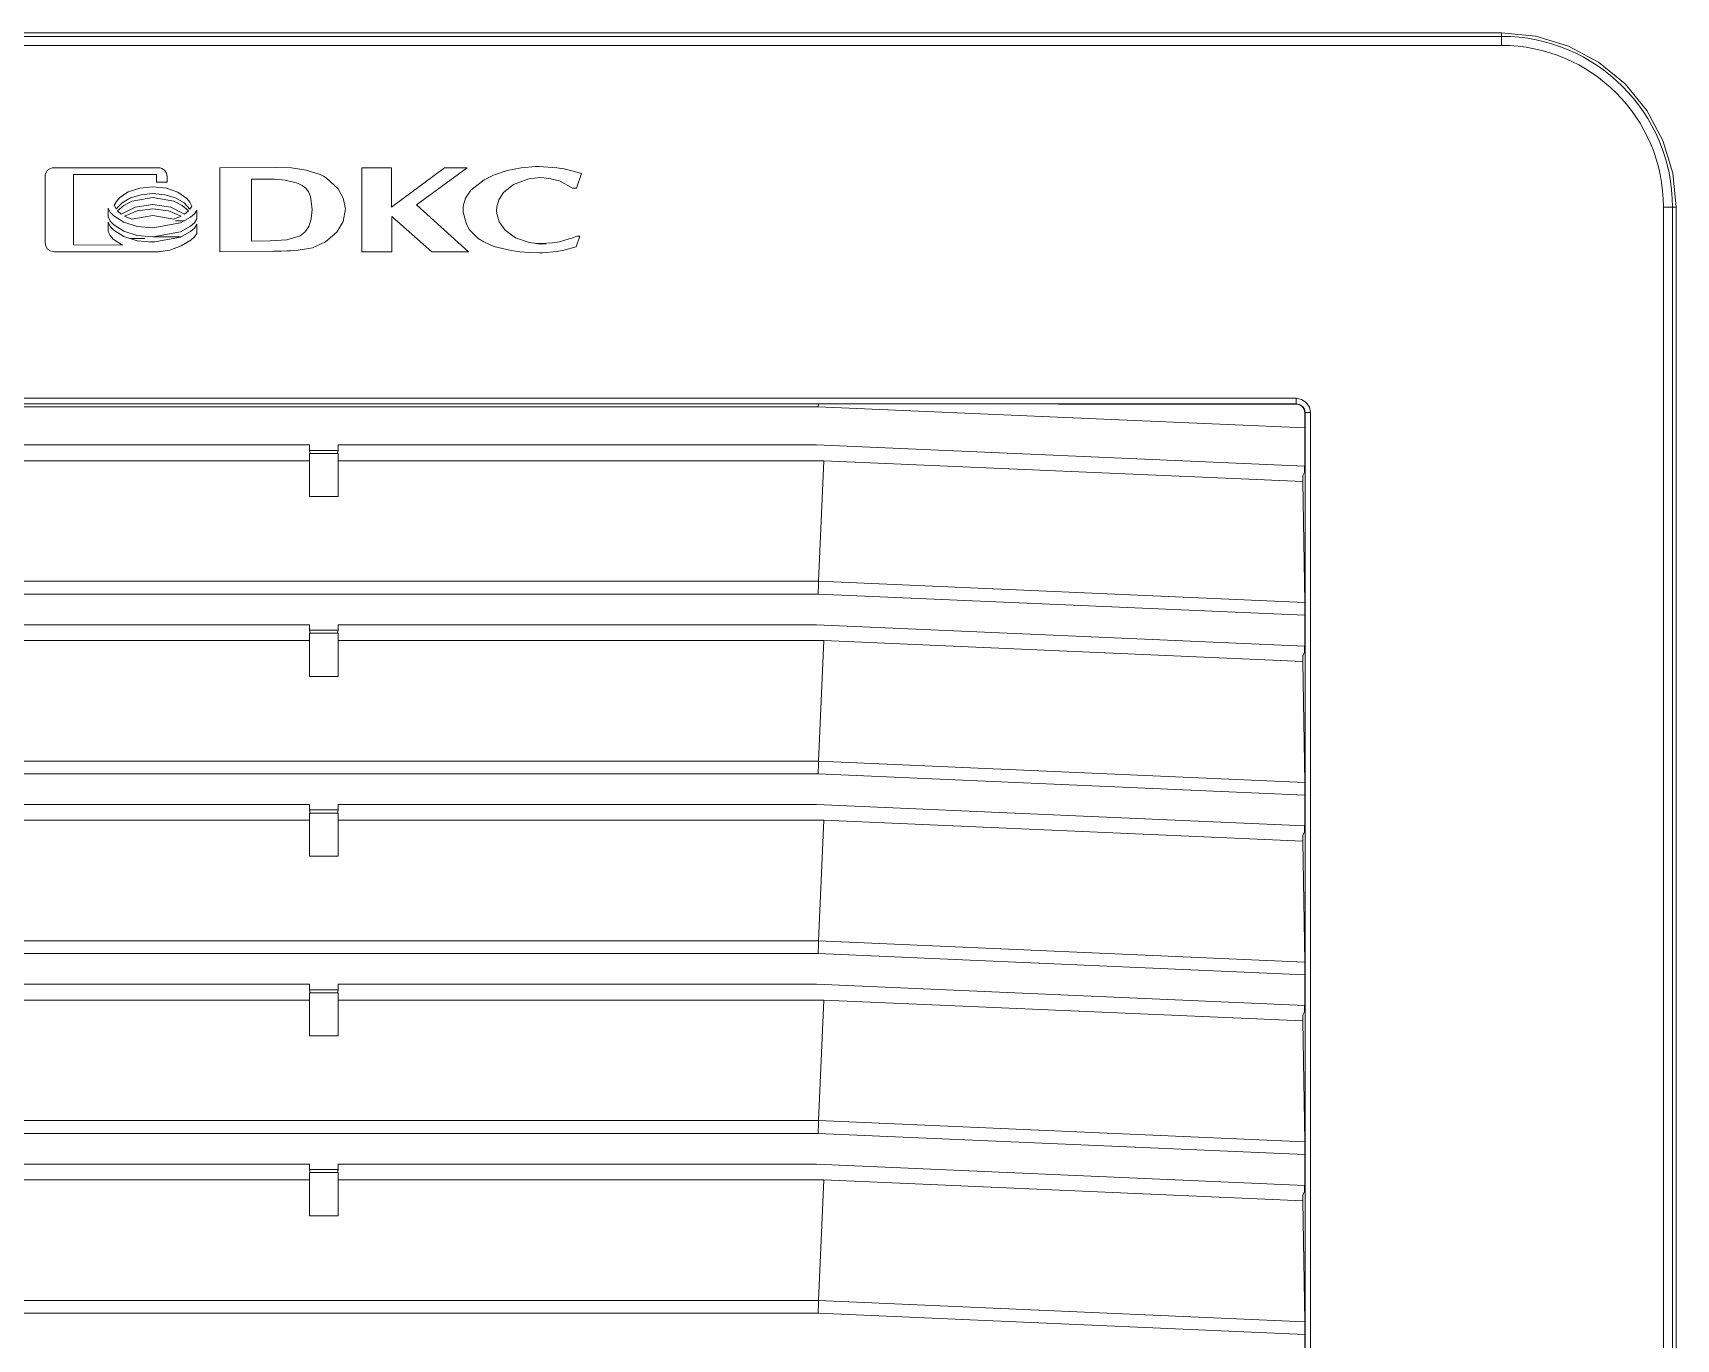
# Model space of a CAD drawing. Header units: millimetres. Extents: x -6000 to 26000, y -6000 to 26000.
# Drawn here: x 113.12 to 125.83, y -4604.86 to -4594.75 of the extents above; entities that cross this region are included whole.
import ezdxf

# ---------------------------------------------------------------- set-up
doc = ezdxf.new("R2010")
doc.units = ezdxf.units.MM
doc.header["$MEASUREMENT"] = 0
doc.layers.add('Чертеж и Рисунок_Ном._пера__7', color=7, linetype='Continuous', lineweight=15)

msp = doc.modelspace()

# ---------------------------------------------------------------- linework, layer by layer
at = {"layer": 'Чертеж и Рисунок_Ном._пера__7', "color": 7, "linetype": 'Continuous', "lineweight": 15}
for p, q in [((124.48, -4594.752), (106.258, -4594.752)), ((124.48, -4594.779), (124.48, -4594.752)), ((124.48, -4594.779), (106.258, -4594.779)), ((124.48, -4594.849), (106.258, -4594.849)), ((124.48, -4594.849), (124.48, -4594.779)), ((113.213, -4595.863), (113.213, -4596.377)), ((114.091, -4595.795), (113.28, -4595.795)), ((113.432, -4595.847), (114.076, -4595.847)), ((113.432, -4596.393), (113.432, -4595.847)), ((114.076, -4595.847), (114.076, -4595.907)), ((114.158, -4595.907), (114.158, -4595.863)), ((115.001, -4595.793), (114.564, -4595.795)), ((114.564, -4595.795), (114.564, -4596.445)), ((114.969, -4595.883), (114.809, -4595.885)), ((114.809, -4595.885), (114.809, -4596.364)), ((115.663, -4595.795), (115.663, -4596.445)), ((115.663, -4595.795), (115.892, -4595.795)), ((116.304, -4595.795), (115.892, -4596.1)), ((115.892, -4596.1), (115.892, -4595.795)), ((116.087, -4596.083), (116.479, -4595.795)), ((116.479, -4595.795), (116.304, -4595.795)), ((117.323, -4595.953), (117.362, -4595.841)), ((114.076, -4595.907), (114.158, -4595.907)), ((117.293, -4595.953), (117.323, -4595.953)), ((113.7, -4596.107), (113.7, -4596.176)), ((113.748, -4596.086), (113.762, -4596.114)), ((113.774, -4596.129), (113.803, -4596.155)), ((114.292, -4596.155), (114.322, -4596.13)), ((114.334, -4596.116), (114.349, -4596.092)), ((114.388, -4596.192), (114.388, -4596.123)), ((116.488, -4596.445), (116.087, -4596.083)), ((125.733, -4614.323), (125.733, -4596.101)), ((125.733, -4596.101), (125.802, -4596.101)), ((125.802, -4614.323), (125.802, -4596.101)), ((125.802, -4596.101), (125.83, -4596.101)), ((125.83, -4614.323), (125.83, -4596.101)), ((113.7, -4596.217), (113.7, -4596.289)), ((113.828, -4596.17), (113.885, -4596.194)), ((113.885, -4596.194), (114.048, -4596.165)), ((114.048, -4596.165), (114.209, -4596.194)), ((114.209, -4596.194), (114.267, -4596.17)), ((114.292, -4596.205), (114.222, -4596.205)), ((114.388, -4596.305), (114.388, -4596.233)), ((115.895, -4596.172), (116.206, -4596.445)), ((115.895, -4596.445), (115.895, -4596.172)), ((113.812, -4596.394), (113.432, -4596.393)), ((113.875, -4596.344), (113.986, -4596.344)), ((114.024, -4596.369), (114.06, -4596.369)), ((114.266, -4596.33), (114.053, -4596.33)), ((114.809, -4596.364), (114.955, -4596.362)), ((117.028, -4596.383), (117.09, -4596.383)), ((117.321, -4596.408), (117.35, -4596.325)), ((117.35, -4596.325), (117.326, -4596.325)), ((113.28, -4596.445), (114.091, -4596.445)), ((114.564, -4596.445), (114.979, -4596.442)), ((114.979, -4596.442), (114.983, -4596.442)), ((115.663, -4596.445), (115.895, -4596.445)), ((116.206, -4596.445), (116.488, -4596.445)), ((107.849, -4597.579), (122.89, -4597.579)), ((107.849, -4597.621), (122.89, -4597.621)), ((111.544, -4597.623), (119.195, -4597.623)), ((111.545, -4597.645), (119.194, -4597.645)), ((119.195, -4597.623), (119.194, -4597.645)), ((119.194, -4597.645), (122.958, -4597.809)), ((119.195, -4597.623), (122.905, -4597.626)), ((122.888, -4597.623), (122.89, -4597.621)), ((122.959, -4597.69), (122.958, -4597.692)), ((122.958, -4597.692), (122.958, -4597.809)), ((122.959, -4597.69), (122.959, -4612.734)), ((123.001, -4597.69), (123.001, -4612.734)), ((122.958, -4597.809), (122.958, -4598.105)), ((111.558, -4597.94), (115.258, -4597.94)), ((115.258, -4597.982), (115.258, -4597.94)), ((115.481, -4597.982), (115.258, -4597.982)), ((115.264, -4598.006), (115.258, -4597.982)), ((115.258, -4598.006), (115.264, -4598.006)), ((115.258, -4598.34), (115.258, -4598.006)), ((115.264, -4598.006), (115.475, -4598.006)), ((115.481, -4597.982), (115.475, -4598.006)), ((115.475, -4598.006), (115.481, -4598.006)), ((115.481, -4597.94), (119.181, -4597.94)), ((115.481, -4597.94), (115.481, -4597.982)), ((115.481, -4598.006), (115.481, -4598.34)), ((119.181, -4597.94), (122.958, -4598.105)), ((111.502, -4598.062), (115.258, -4598.062)), ((115.481, -4598.062), (119.236, -4598.062)), ((119.236, -4598.062), (119.196, -4598.995)), ((122.941, -4598.224), (119.236, -4598.062)), ((122.958, -4598.147), (122.941, -4598.18)), ((122.941, -4598.224), (122.941, -4598.18)), ((122.956, -4598.105), (122.956, -4598.149)), ((122.958, -4598.105), (122.958, -4598.147)), ((122.941, -4598.224), (122.957, -4599.16)), ((115.258, -4598.34), (115.481, -4598.34)), ((111.543, -4598.995), (119.196, -4598.995)), ((119.196, -4598.995), (122.957, -4599.16)), ((119.194, -4599.094), (111.545, -4599.094)), ((119.194, -4599.094), (122.958, -4599.258)), ((122.958, -4599.496), (122.958, -4599.258)), ((111.502, -4599.453), (115.258, -4599.453)), ((111.558, -4599.331), (115.258, -4599.331)), ((115.258, -4599.331), (115.258, -4599.373)), ((115.481, -4599.373), (115.258, -4599.373)), ((115.264, -4599.397), (115.258, -4599.373)), ((115.258, -4599.397), (115.264, -4599.397)), ((115.258, -4599.731), (115.258, -4599.397)), ((115.264, -4599.397), (115.475, -4599.397)), ((115.481, -4599.373), (115.475, -4599.397)), ((115.475, -4599.397), (115.481, -4599.397)), ((115.481, -4599.331), (119.181, -4599.331)), ((115.481, -4599.373), (115.481, -4599.331)), ((115.481, -4599.397), (115.481, -4599.731)), ((115.481, -4599.453), (119.236, -4599.453)), ((119.181, -4599.331), (122.958, -4599.496)), ((119.236, -4599.453), (119.196, -4600.386)), ((122.941, -4599.615), (119.236, -4599.453)), ((122.958, -4599.538), (122.941, -4599.571)), ((122.941, -4599.615), (122.941, -4599.571)), ((122.956, -4599.496), (122.956, -4599.54)), ((122.958, -4599.496), (122.958, -4599.538)), ((122.941, -4599.615), (122.957, -4600.551)), ((115.258, -4599.731), (115.481, -4599.731)), ((111.543, -4600.386), (119.196, -4600.386)), ((119.196, -4600.386), (122.957, -4600.551)), ((119.194, -4600.485), (111.545, -4600.485)), ((119.194, -4600.485), (122.958, -4600.649)), ((111.558, -4600.722), (115.258, -4600.722)), ((115.258, -4600.764), (115.258, -4600.722)), ((115.481, -4600.722), (119.181, -4600.722)), ((115.481, -4600.722), (115.481, -4600.764)), ((119.181, -4600.722), (122.958, -4600.887)), ((122.958, -4600.887), (122.958, -4600.649)), ((111.502, -4600.844), (115.258, -4600.844)), ((115.258, -4600.764), (115.481, -4600.764)), ((115.264, -4600.788), (115.258, -4600.764)), ((115.258, -4600.788), (115.264, -4600.788)), ((115.258, -4601.122), (115.258, -4600.788)), ((115.264, -4600.788), (115.475, -4600.788)), ((115.481, -4600.764), (115.475, -4600.788)), ((115.475, -4600.788), (115.481, -4600.788)), ((115.481, -4600.788), (115.481, -4601.122)), ((115.481, -4600.844), (119.236, -4600.844)), ((119.236, -4600.844), (119.196, -4601.777)), ((122.941, -4601.006), (119.236, -4600.844)), ((122.958, -4600.929), (122.941, -4600.962)), ((122.941, -4601.006), (122.941, -4600.962)), ((122.956, -4600.887), (122.956, -4600.931)), ((122.958, -4600.887), (122.958, -4600.929)), ((122.941, -4601.006), (122.957, -4601.942)), ((115.258, -4601.122), (115.481, -4601.122)), ((111.543, -4601.777), (119.196, -4601.777)), ((119.196, -4601.777), (122.957, -4601.942)), ((119.194, -4601.876), (111.545, -4601.876)), ((119.194, -4601.876), (122.958, -4602.04)), ((111.558, -4602.113), (115.258, -4602.113)), ((115.258, -4602.155), (115.258, -4602.113)), ((115.481, -4602.113), (119.181, -4602.113)), ((115.481, -4602.113), (115.481, -4602.155)), ((119.181, -4602.113), (122.958, -4602.278)), ((122.958, -4602.278), (122.958, -4602.04)), ((111.502, -4602.235), (115.258, -4602.235)), ((115.258, -4602.155), (115.481, -4602.155)), ((115.264, -4602.179), (115.258, -4602.155)), ((115.258, -4602.179), (115.264, -4602.179)), ((115.258, -4602.513), (115.258, -4602.179)), ((115.264, -4602.179), (115.475, -4602.179)), ((115.481, -4602.155), (115.475, -4602.179)), ((115.475, -4602.179), (115.481, -4602.179)), ((115.481, -4602.179), (115.481, -4602.513)), ((115.481, -4602.235), (119.236, -4602.235)), ((119.236, -4602.235), (119.196, -4603.168)), ((122.941, -4602.397), (119.236, -4602.235)), ((122.958, -4602.32), (122.941, -4602.353)), ((122.941, -4602.397), (122.941, -4602.353)), ((122.956, -4602.278), (122.956, -4602.322)), ((122.958, -4602.278), (122.958, -4602.32)), ((122.941, -4602.397), (122.957, -4603.333)), ((115.258, -4602.513), (115.481, -4602.513)), ((111.543, -4603.168), (119.196, -4603.168)), ((119.194, -4603.267), (111.545, -4603.267)), ((119.194, -4603.267), (122.958, -4603.431)), ((119.196, -4603.168), (122.957, -4603.333)), ((115.258, -4603.504), (111.558, -4603.504)), ((115.258, -4603.546), (115.258, -4603.504)), ((115.481, -4603.504), (119.181, -4603.504)), ((115.481, -4603.504), (115.481, -4603.546)), ((119.181, -4603.504), (122.958, -4603.669)), ((122.958, -4603.669), (122.958, -4603.431)), ((111.502, -4603.626), (115.258, -4603.626)), ((115.258, -4603.546), (115.481, -4603.546)), ((115.264, -4603.57), (115.258, -4603.546)), ((115.258, -4603.57), (115.264, -4603.57)), ((115.258, -4603.904), (115.258, -4603.57)), ((115.264, -4603.57), (115.475, -4603.57)), ((115.481, -4603.546), (115.475, -4603.57)), ((115.475, -4603.57), (115.481, -4603.57)), ((115.481, -4603.57), (115.481, -4603.904)), ((115.481, -4603.626), (119.236, -4603.626)), ((119.236, -4603.626), (119.196, -4604.559)), ((122.941, -4603.788), (119.236, -4603.626)), ((122.958, -4603.711), (122.941, -4603.744)), ((122.941, -4603.788), (122.941, -4603.744)), ((122.956, -4603.669), (122.956, -4603.713)), ((122.958, -4603.669), (122.958, -4603.711)), ((115.258, -4603.904), (115.481, -4603.904)), ((122.941, -4603.788), (122.957, -4604.724)), ((111.543, -4604.559), (119.196, -4604.559)), ((119.194, -4604.658), (111.545, -4604.658)), ((119.194, -4604.658), (122.958, -4604.822)), ((119.196, -4604.559), (122.957, -4604.724)), ((122.958, -4605.06), (122.958, -4604.822))]:
    msp.add_line(p, q, dxfattribs=at)
at = {"layer": 'Чертеж и Рисунок_Ном._пера__7', "color": 7, "linetype": 'Continuous', "lineweight": 15, "flags": 128}
for points in [[(125.83, -4596.101), (125.804, -4595.838), (125.727, -4595.585), (125.602, -4595.352), (125.435, -4595.147), (125.23, -4594.979), (124.997, -4594.855), (124.744, -4594.778), (124.48, -4594.752)], [(113.28, -4595.795), (113.267, -4595.796), (113.254, -4595.801), (113.233, -4595.815), (113.219, -4595.837), (113.215, -4595.85), (113.213, -4595.863)], [(114.158, -4595.863), (114.153, -4595.837), (114.138, -4595.815), (114.117, -4595.801), (114.104, -4595.796), (114.091, -4595.795)], [(115.07, -4595.892), (115.018, -4595.886), (114.987, -4595.884), (114.969, -4595.883)], [(115.366, -4595.86), (115.342, -4595.847), (115.234, -4595.814), (115.119, -4595.797), (115.001, -4595.793)], [(115.278, -4596.119), (115.267, -4596.018), (115.251, -4595.983), (115.229, -4595.954), (115.201, -4595.933), (115.165, -4595.916), (115.07, -4595.892)], [(115.254, -4596.421), (115.281, -4596.414), (115.383, -4596.368), (115.469, -4596.295), (115.519, -4596.211), (115.537, -4596.114), (115.52, -4596.03), (115.48, -4595.958), (115.387, -4595.873), (115.366, -4595.86)], [(117.036, -4595.787), (117.008, -4595.787), (116.897, -4595.796), (116.788, -4595.817), (116.682, -4595.852), (116.609, -4595.888), (116.507, -4595.968), (116.465, -4596.032), (116.448, -4596.093), (116.447, -4596.112)], [(116.705, -4596.127), (116.707, -4596.099), (116.723, -4596.045), (116.76, -4595.988), (116.836, -4595.925), (116.955, -4595.88), (117.042, -4595.872)], [(117.362, -4595.841), (117.336, -4595.832), (117.228, -4595.804), (117.173, -4595.796), (117.036, -4595.787)], [(117.042, -4595.872), (117.07, -4595.873), (117.125, -4595.88), (117.192, -4595.898), (117.293, -4595.953)], [(114.048, -4595.943), (113.945, -4595.953), (113.857, -4595.983), (113.79, -4596.029), (113.765, -4596.057), (113.748, -4596.086)], [(113.762, -4596.114), (113.809, -4596.066), (113.875, -4596.028), (113.956, -4596.004), (114.048, -4595.995)], [(114.349, -4596.092), (114.333, -4596.061), (114.309, -4596.033), (114.241, -4595.985), (114.152, -4595.954), (114.048, -4595.943)], [(114.048, -4595.995), (114.14, -4596.004), (114.222, -4596.029), (114.288, -4596.067), (114.334, -4596.116)], [(114.048, -4596.261), (113.926, -4596.25), (113.822, -4596.217), (113.744, -4596.168), (113.717, -4596.139), (113.7, -4596.107)], [(114.048, -4596.026), (113.886, -4596.055), (113.822, -4596.087), (113.774, -4596.129)], [(113.803, -4596.155), (113.909, -4596.1), (114.048, -4596.079)], [(114.048, -4596.113), (113.926, -4596.128), (113.828, -4596.17)], [(114.322, -4596.13), (114.274, -4596.088), (114.21, -4596.055), (114.048, -4596.026)], [(114.048, -4596.079), (114.186, -4596.1), (114.292, -4596.155)], [(114.267, -4596.17), (114.168, -4596.128), (114.048, -4596.113)], [(114.388, -4596.123), (114.368, -4596.151), (114.339, -4596.178), (114.262, -4596.222), (114.048, -4596.261)], [(114.955, -4596.362), (115.084, -4596.353), (115.186, -4596.322), (115.226, -4596.291), (115.254, -4596.249), (115.272, -4596.191), (115.278, -4596.119)], [(116.447, -4596.112), (116.448, -4596.139), (116.472, -4596.233), (116.497, -4596.275), (116.564, -4596.342), (116.606, -4596.37), (116.685, -4596.405), (116.818, -4596.437), (116.885, -4596.446), (116.959, -4596.451), (117.034, -4596.453)], [(117.042, -4596.382), (117.014, -4596.381), (116.959, -4596.374), (116.853, -4596.338), (116.771, -4596.278), (116.725, -4596.214), (116.707, -4596.149), (116.705, -4596.127)], [(113.7, -4596.176), (113.717, -4596.208), (113.744, -4596.238), (113.822, -4596.287), (113.926, -4596.319), (114.048, -4596.331)], [(114.048, -4596.372), (113.926, -4596.36), (113.822, -4596.327), (113.744, -4596.278), (113.717, -4596.249), (113.7, -4596.217)], [(114.048, -4596.331), (114.262, -4596.291), (114.339, -4596.248), (114.368, -4596.221), (114.388, -4596.192)], [(114.388, -4596.233), (114.368, -4596.262), (114.339, -4596.288), (114.262, -4596.332), (114.048, -4596.372)], [(113.213, -4596.377), (113.219, -4596.403), (113.233, -4596.425), (113.254, -4596.439), (113.267, -4596.443), (113.28, -4596.445)], [(113.7, -4596.289), (113.716, -4596.319), (113.741, -4596.347), (113.812, -4596.394)], [(114.091, -4596.445), (114.177, -4596.432), (114.265, -4596.4), (114.341, -4596.356), (114.369, -4596.33), (114.388, -4596.305)], [(117.326, -4596.325), (117.3, -4596.336), (117.193, -4596.368), (117.138, -4596.377), (117.042, -4596.382)], [(114.983, -4596.442), (115.011, -4596.442), (115.039, -4596.441), (115.087, -4596.439)], [(115.087, -4596.439), (115.114, -4596.438), (115.17, -4596.434), (115.254, -4596.421)], [(117.034, -4596.453), (117.061, -4596.453), (117.173, -4596.443), (117.227, -4596.433), (117.321, -4596.408)], [(122.958, -4597.692), (122.953, -4597.666), (122.946, -4597.654), (122.937, -4597.643), (122.927, -4597.634), (122.914, -4597.627), (122.888, -4597.623)], [(122.89, -4597.579), (122.932, -4597.588), (122.968, -4597.612), (122.993, -4597.648), (123.001, -4597.69)], [(122.89, -4597.621), (122.89, -4597.608), (122.89, -4597.595), (122.89, -4597.579)], [(122.89, -4597.621), (122.916, -4597.626), (122.939, -4597.641), (122.954, -4597.664), (122.959, -4597.69)], [(123.001, -4597.69), (122.985, -4597.69), (122.972, -4597.69), (122.959, -4597.69)], [(119.196, -4598.995), (119.195, -4599.016), (119.195, -4599.04), (119.194, -4599.066), (119.194, -4599.094)], [(122.958, -4599.258), (122.958, -4599.231), (122.957, -4599.205), (122.957, -4599.181), (122.957, -4599.16)], [(119.196, -4600.386), (119.195, -4600.407), (119.195, -4600.431), (119.194, -4600.457), (119.194, -4600.485)], [(122.958, -4600.649), (122.958, -4600.622), (122.957, -4600.596), (122.957, -4600.572), (122.957, -4600.551)], [(119.196, -4601.777), (119.195, -4601.798), (119.195, -4601.822), (119.194, -4601.848), (119.194, -4601.876)], [(122.958, -4602.04), (122.958, -4602.013), (122.957, -4601.987), (122.957, -4601.963), (122.957, -4601.942)], [(119.196, -4603.168), (119.195, -4603.189), (119.195, -4603.213), (119.194, -4603.239), (119.194, -4603.267)], [(122.958, -4603.431), (122.958, -4603.404), (122.957, -4603.378), (122.957, -4603.354), (122.957, -4603.333)], [(119.196, -4604.559), (119.195, -4604.58), (119.195, -4604.604), (119.194, -4604.63), (119.194, -4604.658)], [(122.958, -4604.822), (122.958, -4604.795), (122.957, -4604.769), (122.957, -4604.745), (122.957, -4604.724)]]:
    msp.add_lwpolyline(points, dxfattribs=at)
at = {"layer": 'Чертеж и Рисунок_Ном._пера__7', "color": 7, "linetype": 'Continuous', "lineweight": 15}
for radius in [1.322, 1.252]:
    msp.add_arc((124.48, -4596.101), radius, 0, 90, dxfattribs=at)

doc.saveas('drawing.dxf')
